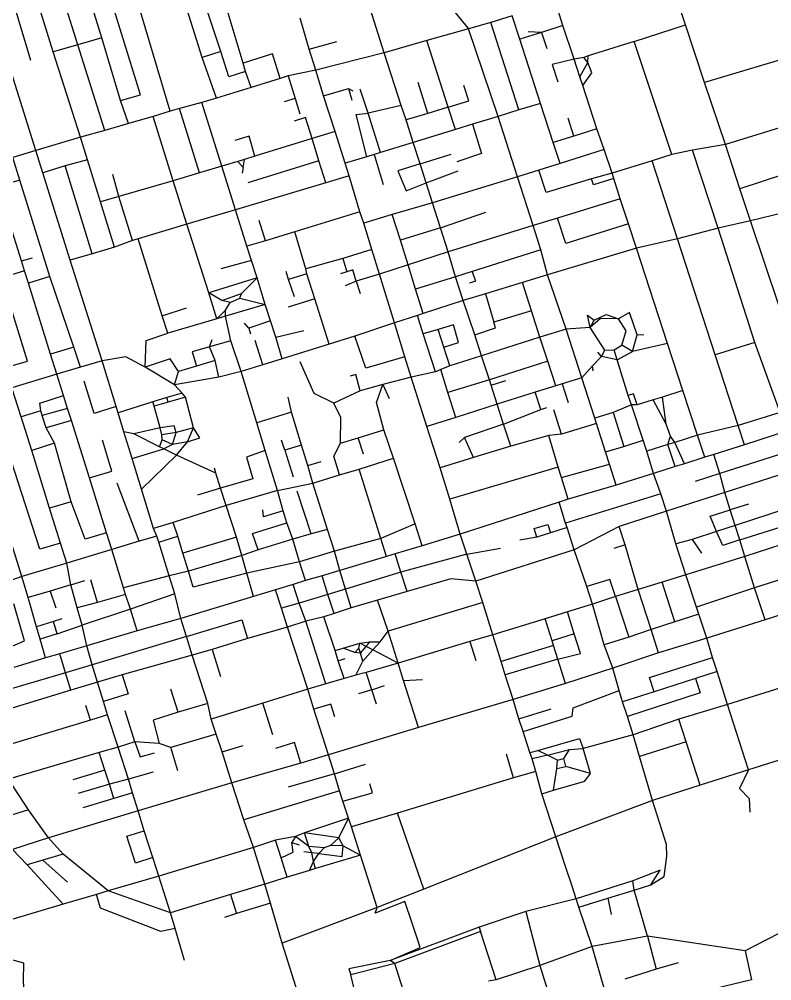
# Model space of a CAD drawing. Header units: metres. Extents: x 609554 to 651406, y 4826501 to 4857446.
# Drawn here: x 628360 to 630009, y 4833132 to 4835238 of the extents above; entities that cross this region are included whole.
import ezdxf

# ---------------------------------------------------------------- set-up
doc = ezdxf.new("R2010")
doc.units = ezdxf.units.M
doc.header["$MEASUREMENT"] = 0

msp = doc.modelspace()

# ---------------------------------------------------------------- linework, layer by layer
for points in [[(628540.6, 4835197.1), (628484.6, 4835379.4)], [(628581.5, 4835059.7), (628625.9, 4835072.8), (628527.1, 4835391.9)], [(628690.7, 4835036.6), (628589, 4835378.6)], [(628488, 4835182.2), (628431.2, 4835363.9)], [(629159.9, 4835164.8), (629098.3, 4835359.2)], [(629265.5, 4835375.8), (629298, 4835274), (629344.6, 4835217.3)], [(628434.5, 4835166.3), (628377.6, 4835348.8)], [(629820.1, 4835226), (629778.2, 4835352.6)], [(628396.2, 4834950.2), (628280, 4835320)], [(628328.9, 4835334.7), (628384.8, 4835148.2)], [(628801.5, 4835167.7), (628763.2, 4835284.5)], [(628850.5, 4835141.8), (628810.9, 4835273)], [(629551.6, 4835224.6), (629535.3, 4835275.9)], [(628760.5, 4835154.1), (628723.8, 4835272.4)], [(628995.6, 4835172.2), (628975.8, 4835240.1)], [(629440.2, 4835245.7), (629393.6, 4835230.6)], [(629456.9, 4835194.2), (629440.2, 4835245.7)], [(629344.6, 4835217.3), (629253.4, 4835191.7)], [(629393.6, 4835230.6), (629344.6, 4835217.3)], [(629409.6, 4835025.1), (629344.6, 4835217.3)], [(629454.7, 4835039.5), (629393.6, 4835230.6)], [(629504.6, 4835209.2), (629475.7, 4835210.6)], [(629551.6, 4835224.6), (629504.6, 4835209.2)], [(629576, 4835150.7), (629551.6, 4835224.6)], [(629707.9, 4835189.1), (629820.1, 4835226)], [(629861.7, 4835099.3), (629820.1, 4835226)], [(628540.6, 4835197.1), (628488, 4835182.2)], [(628581.5, 4835059.7), (628540.6, 4835197.1)], [(628995.6, 4835172.2), (629056.1, 4835189.1)], [(629253.4, 4835191.7), (629159.9, 4835164.8)], [(629300.3, 4835045.5), (629253.4, 4835191.7)], [(629504.6, 4835209.2), (629456.9, 4835194.2)], [(629502.3, 4835053.7), (629456.9, 4835194.2)], [(629504.6, 4835209.2), (629516.3, 4835174.3)], [(629707.9, 4835189.1), (629607, 4835157.7)], [(629790.5, 4834941.8), (629707.9, 4835189.1)], [(628488, 4835182.2), (628434.5, 4835166.3)], [(628547.1, 4834994.5), (628488, 4835182.2)], [(628801.5, 4835167.7), (628760.5, 4835154.1)], [(628856.1, 4835123.3), (628819.4, 4835112.1), (628801.5, 4835167.7)], [(629010.1, 4835126.8), (628995.6, 4835172.2)], [(630111.9, 4835174.2), (629861.7, 4835099.3)], [(628494.3, 4834979.4), (628434.5, 4835166.3)], [(628792.1, 4835064.9), (628760.5, 4835154.1)], [(628931.6, 4835108.4), (628914.6, 4835162), (628850.5, 4835141.8)], [(629159.9, 4835164.8), (629010.1, 4835126.8)], [(629197.3, 4835049.2), (629159.9, 4835164.8)], [(629576, 4835150.7), (629528.3, 4835139.2), (629540.4, 4835101.2)], [(629597.1, 4835154.6), (629576, 4835150.7)], [(629588.9, 4835111.7), (629576, 4835150.7)], [(629607, 4835157.7), (629597.1, 4835154.6)], [(629606.2, 4835143.1), (629597.1, 4835154.6)], [(629606.2, 4835143.1), (629607, 4835157.7)], [(628856.1, 4835123.3), (628850.5, 4835141.8)], [(629010.1, 4835126.8), (628949.4, 4835114)], [(629026.9, 4835070.3), (629010.1, 4835126.8)], [(629588.9, 4835111.7), (629606.2, 4835143.1)], [(629595.3, 4835092.6), (629615.1, 4835120.3), (629606.2, 4835143.1)], [(628868.2, 4835088.7), (628856.1, 4835123.3)], [(628931.6, 4835108.4), (628868.2, 4835088.7)], [(628949.4, 4835114), (628931.6, 4835108.4)], [(628949.4, 4835114), (628964.4, 4835064.3)], [(629595.3, 4835092.6), (629588.9, 4835111.7)], [(628868.2, 4835088.7), (628792.1, 4835064.9)], [(629026.9, 4835070.3), (629081.3, 4835086.4)], [(629081.3, 4835086.4), (629091.1, 4835081.3)], [(629081.3, 4835086.4), (629088.9, 4835061.1)], [(629124.9, 4835032.1), (629107.5, 4835085.1)], [(629255.2, 4835031.7), (629234.4, 4835099.7)], [(629300.3, 4835045.5), (629345.3, 4835059.6), (629334.5, 4835093)], [(629626.3, 4834997.9), (629595.3, 4835092.6)], [(629908.1, 4834963.5), (629861.7, 4835099.3)], [(628792.1, 4835064.9), (628760.2, 4835055.8)], [(628964.4, 4835064.3), (628940.6, 4835057.1)], [(628964.4, 4835064.3), (628975.1, 4835030.8)], [(629052.6, 4834992.2), (629026.9, 4835070.3)], [(628599.5, 4835010), (628581.5, 4835059.7)], [(628711.4, 4835042.5), (628690.7, 4835036.6)], [(628760.2, 4835055.8), (628711.4, 4835042.5)], [(628755.3, 4834901.4), (628711.4, 4835042.5)], [(628804.2, 4834916.2), (628760.2, 4835055.8)], [(629197.3, 4835049.2), (629124.9, 4835032.1)], [(629208, 4835017.7), (629197.3, 4835049.2)], [(629300.3, 4835045.5), (629255.2, 4835031.7)], [(629316, 4834996.6), (629300.3, 4835045.5)], [(629502.3, 4835053.7), (629454.7, 4835039.5)], [(629530.3, 4834968), (629502.3, 4835053.7)], [(628653.3, 4835025), (628599.5, 4835010)], [(628690.7, 4835036.6), (628653.3, 4835025)], [(628696.9, 4834884.3), (628653.3, 4835025)], [(629001.7, 4834976.7), (628987, 4835022.5), (628962.4, 4835015.1)], [(629121.4, 4834937), (629098.5, 4835029.3), (629124.9, 4835032.1)], [(629151.6, 4834946.2), (629124.9, 4835032.1)], [(629255.2, 4835031.7), (629208, 4835017.7)], [(629409.6, 4835025.1), (629353.1, 4835008.2)], [(629454.7, 4835039.5), (629409.6, 4835025.1)], [(629452.1, 4834893), (629409.6, 4835025.1)], [(629575.8, 4834982), (629562.8, 4835021.3)], [(628599.5, 4835010), (628547.1, 4834994.5)], [(629223.6, 4834968.1), (629208, 4835017.7)], [(629353.1, 4835008.2), (629316, 4834996.6)], [(629353.1, 4835008.2), (629372.9, 4834943.7), (629319.3, 4834925.4)], [(630083.5, 4835018), (629908.1, 4834963.5)], [(628494.3, 4834979.4), (628396.2, 4834950.2)], [(628547.1, 4834994.5), (628494.3, 4834979.4)], [(628509.6, 4834929.9), (628494.3, 4834979.4)], [(628876.3, 4834938.2), (628863.5, 4834981.6), (628832.3, 4834972.2)], [(629052.6, 4834992.2), (629001.7, 4834976.7)], [(629074.3, 4834922.9), (629052.6, 4834992.2)], [(629316, 4834996.6), (629223.6, 4834968.1)], [(629575.8, 4834982), (629530.3, 4834968)], [(629626.3, 4834997.9), (629575.8, 4834982)], [(629642.3, 4834952.4), (629626.3, 4834997.9)], [(629001.7, 4834976.7), (628876.3, 4834938.2)], [(629016.6, 4834928.1), (629001.7, 4834976.7)], [(629223.6, 4834968.1), (629151.6, 4834946.2)], [(629238.5, 4834921.4), (629223.6, 4834968.1)], [(629545.3, 4834921.9), (629530.3, 4834968)], [(629908.1, 4834963.5), (629835.4, 4834951.5)], [(629939.3, 4834866.9), (629908.1, 4834963.5)], [(628396.2, 4834950.2), (628345.6, 4834935.2)], [(628411.5, 4834901.3), (628396.2, 4834950.2)], [(628876.3, 4834938.2), (628853.7, 4834931.1)], [(629121.4, 4834937), (629074.3, 4834922.9)], [(629137.7, 4834941.9), (629121.4, 4834937)], [(629151.6, 4834946.2), (629137.7, 4834941.9)], [(629137.7, 4834941.9), (629157.6, 4834875.7)], [(629238.5, 4834921.4), (629306.9, 4834942.8)], [(629642.3, 4834952.4), (629545.3, 4834921.9)], [(629659.9, 4834900.8), (629642.3, 4834952.4)], [(629790.5, 4834941.8), (629746.9, 4834928.1)], [(629835.4, 4834951.5), (629790.5, 4834941.8)], [(629892, 4834780.2), (629835.4, 4834951.5)], [(628361.2, 4834885.9), (628345.6, 4834935.2)], [(628460.5, 4834916.7), (628411.5, 4834901.3)], [(628509.6, 4834929.9), (628460.5, 4834916.7)], [(628519.9, 4834724.3), (628460.5, 4834916.7)], [(628537.9, 4834838.1), (628509.6, 4834929.9)], [(628804.2, 4834916.2), (628755.3, 4834901.4)], [(628838.7, 4834926.4), (628804.2, 4834916.2)], [(628834, 4834820.4), (628804.2, 4834916.2)], [(628853.7, 4834931.1), (628838.7, 4834926.4)], [(628838.7, 4834926.4), (628850.5, 4834913.6)], [(628850.5, 4834913.6), (628853.7, 4834931.1)], [(629016.6, 4834928.1), (628861.2, 4834880)], [(629032.2, 4834880), (629016.6, 4834928.1)], [(629082.9, 4834895), (629074.3, 4834922.9)], [(629238.5, 4834921.4), (629189.7, 4834905.7), (629207.7, 4834862), (629251.9, 4834879.6)], [(629251.9, 4834879.6), (629238.5, 4834921.4)], [(629545.3, 4834921.9), (629498.7, 4834907.5)], [(629746.9, 4834928.1), (629659.9, 4834900.8)], [(629803, 4834756.7), (629746.9, 4834928.1)], [(628471.7, 4834710), (628411.5, 4834901.3)], [(628578.1, 4834849.8), (628564.6, 4834897.9)], [(628755.3, 4834901.4), (628696.9, 4834884.3)], [(628850.5, 4834913.6), (628848.4, 4834901.1)], [(629082.9, 4834895), (629032.2, 4834880)], [(629106.7, 4834816.4), (629082.9, 4834895)], [(629251.9, 4834879.6), (629322.3, 4834905.8)], [(629498.7, 4834907.5), (629452.1, 4834893)], [(629614.3, 4834888.5), (629515.2, 4834858.3), (629498.7, 4834907.5)], [(629659.9, 4834900.8), (629614.3, 4834888.5)], [(629663.1, 4834889.3), (629659.9, 4834900.8)], [(630035.2, 4834897.6), (629939.3, 4834866.9)], [(628361.2, 4834885.9), (628313, 4834871.9)], [(628427.2, 4834674.3), (628361.2, 4834885.9)], [(628696.9, 4834884.3), (628578.1, 4834849.8)], [(628727.5, 4834789.3), (628696.9, 4834884.3)], [(629032.2, 4834880), (628834, 4834820.4)], [(629266, 4834835.7), (629251.9, 4834879.6)], [(629452.1, 4834893), (629266, 4834835.7)], [(629486.3, 4834786.1), (629452.1, 4834893)], [(629663.1, 4834889.3), (629618.5, 4834875.2), (629614.3, 4834888.5)], [(629677.4, 4834844.5), (629663.1, 4834889.3)], [(628364.5, 4834708.6), (628313, 4834871.9)], [(629962.5, 4834796.5), (629939.3, 4834866.9)], [(628578.1, 4834849.8), (628537.9, 4834838.1)], [(628568.4, 4834739), (628537.9, 4834838.1)], [(628607.9, 4834753.1), (628578.1, 4834849.8)], [(629266, 4834835.7), (629177.5, 4834810.2)], [(629283.4, 4834781.2), (629266, 4834835.7)], [(629677.4, 4834844.5), (629539.7, 4834802.2)], [(629695.3, 4834789.6), (629677.4, 4834844.5)], [(628834, 4834820.4), (628727.5, 4834789.3)], [(628858.9, 4834741.1), (628834, 4834820.4)], [(629106.7, 4834816.4), (628964.1, 4834772.2)], [(629114.9, 4834791.6), (629106.7, 4834816.4)], [(629177.5, 4834810.2), (629114.9, 4834791.6)], [(629195.3, 4834754.2), (629177.5, 4834810.2)], [(629283.4, 4834781.2), (629382.9, 4834815.5)], [(630059.4, 4834819.7), (629962.5, 4834796.5)], [(628727.5, 4834789.3), (628620.2, 4834757)], [(628775.2, 4834638.8), (628727.5, 4834789.3)], [(628899.5, 4834752.8), (628885.8, 4834797.4)], [(629133, 4834733.7), (629114.9, 4834791.6)], [(629539.7, 4834802.2), (629486.3, 4834786.1)], [(629695.3, 4834789.6), (629558.1, 4834747.1), (629539.7, 4834802.2)], [(629712.7, 4834736.8), (629695.3, 4834789.6)], [(629962.5, 4834796.5), (629892, 4834780.2)], [(630026.4, 4834607.3), (629962.5, 4834796.5)], [(628964.1, 4834772.2), (628899.5, 4834752.8)], [(628988.3, 4834691.2), (628964.1, 4834772.2)], [(629283.4, 4834781.2), (629195.3, 4834754.2)], [(629300.3, 4834728.2), (629283.4, 4834781.2)], [(629486.3, 4834786.1), (629300.3, 4834728.2)], [(629503.5, 4834733.1), (629486.3, 4834786.1)], [(629892, 4834780.2), (629803, 4834756.7)], [(629972, 4834529.8), (629892, 4834780.2)], [(628607.9, 4834753.1), (628568.4, 4834739)], [(628620.2, 4834757), (628607.9, 4834753.1)], [(628673.1, 4834588.5), (628620.2, 4834757)], [(628899.5, 4834752.8), (628858.9, 4834741.1)], [(629212.4, 4834700.3), (629195.3, 4834754.2)], [(629803, 4834756.7), (629712.7, 4834736.8)], [(629885.7, 4834502.7), (629803, 4834756.7)], [(628568.4, 4834739), (628519.9, 4834724.3)], [(628869.2, 4834709.5), (628858.9, 4834741.1)], [(629133, 4834733.7), (629069.2, 4834713.8)], [(629149.5, 4834679.9), (629133, 4834733.7)], [(629300.3, 4834728.2), (629212.4, 4834700.3)], [(629316.4, 4834674), (629300.3, 4834728.2)], [(629503.5, 4834733.1), (629352.8, 4834685.8)], [(629518, 4834678.2), (629503.5, 4834733.1)], [(629712.7, 4834736.8), (629518, 4834678.2)], [(629781.1, 4834527.4), (629712.7, 4834736.8)], [(628364.5, 4834708.6), (628389.2, 4834715.6)], [(628371.1, 4834687.1), (628364.5, 4834708.6)], [(628519.9, 4834724.3), (628471.7, 4834710)], [(628541.3, 4834489.6), (628471.7, 4834710)], [(628869.2, 4834709.5), (628801.8, 4834691.6)], [(628881, 4834671.3), (628869.2, 4834709.5)], [(629069.2, 4834713.8), (628988.3, 4834691.2)], [(629069.2, 4834713.8), (629078, 4834685)], [(628371.1, 4834687.1), (628321.8, 4834671.6)], [(628379.8, 4834659.9), (628371.1, 4834687.1)], [(628949.9, 4834668.2), (628944.8, 4834685.6)], [(628990.4, 4834680.5), (628988.3, 4834691.2)], [(629078, 4834685), (629063.9, 4834680.7)], [(629098.4, 4834664.5), (629090.7, 4834688.9), (629078, 4834685)], [(629212.4, 4834700.3), (629149.5, 4834679.9)], [(629228.6, 4834646.8), (629212.4, 4834700.3)], [(629352.8, 4834685.8), (629316.4, 4834674)], [(629352.8, 4834685.8), (629359.8, 4834664), (629347, 4834659.9)], [(628329.8, 4834474.9), (628378, 4834488.7), (628321.8, 4834671.6)], [(628427.2, 4834674.3), (628379.8, 4834659.9)], [(628479.3, 4834519.6), (628427.2, 4834674.3)], [(628881, 4834671.3), (628775.2, 4834638.8)], [(628847.1, 4834637.3), (628881, 4834671.3)], [(628898.7, 4834613.5), (628881, 4834671.3)], [(628990.4, 4834680.5), (628949.9, 4834668.2)], [(628963.1, 4834630.3), (628949.9, 4834668.2)], [(629007.6, 4834625.7), (628990.4, 4834680.5)], [(629098.4, 4834664.5), (629074, 4834654.3)], [(629149.5, 4834679.9), (629098.4, 4834664.5)], [(629098.4, 4834664.5), (629107.1, 4834637.4)], [(629182.5, 4834572.7), (629149.5, 4834679.9)], [(629316.4, 4834674), (629228.6, 4834646.8)], [(629333.2, 4834621.7), (629316.4, 4834674)], [(629518, 4834678.2), (629463.2, 4834661.3)], [(629559, 4834559.2), (629518, 4834678.2)], [(628428.1, 4834504.2), (628379.8, 4834659.9)], [(629245.2, 4834593.2), (629228.6, 4834646.8)], [(629463.2, 4834661.3), (629382, 4834636.6)], [(629483, 4834599), (629463.2, 4834661.3)], [(628793.2, 4834582.1), (628775.2, 4834638.8)], [(628804.2, 4834621.8), (628775.2, 4834638.8)], [(628804.2, 4834621.8), (628847.1, 4834637.3)], [(628822, 4834617.9), (628804.2, 4834621.8)], [(628822, 4834617.9), (628843.3, 4834626.9)], [(628843.3, 4834626.9), (628847.1, 4834637.3)], [(628843.3, 4834626.9), (628898.7, 4834613.5)], [(629007.6, 4834625.7), (628949.6, 4834607)], [(629038.9, 4834526.3), (629007.6, 4834625.7)], [(629333.2, 4834621.7), (629245.2, 4834593.2)], [(629382, 4834636.6), (629333.2, 4834621.7)], [(629358.7, 4834547), (629333.2, 4834621.7)], [(629382, 4834636.6), (629400.1, 4834574.8)], [(628673.1, 4834588.5), (628726.1, 4834606.1)], [(628793.2, 4834582.1), (628811.8, 4834600.6)], [(628811.8, 4834600.6), (628822, 4834617.9)], [(628812, 4834587.4), (628811.8, 4834600.6)], [(628898.7, 4834613.5), (628812, 4834587.4)], [(628910.3, 4834577.4), (628898.7, 4834613.5)], [(629483, 4834599), (629400.1, 4834574.8)], [(629501.3, 4834541.4), (629483, 4834599)], [(628685.7, 4834550.1), (628673.1, 4834588.5)], [(628793.2, 4834582.1), (628685.7, 4834550.1)], [(628812, 4834587.4), (628793.2, 4834582.1)], [(628823.3, 4834533.9), (628812, 4834587.4)], [(629232.7, 4834589.4), (629182.5, 4834572.7)], [(629245.2, 4834593.2), (629232.7, 4834589.4)], [(629245.6, 4834548.8), (629232.7, 4834589.4)], [(629611.6, 4834562.6), (629605.7, 4834589.6), (629620.1, 4834578.7)], [(629673.7, 4834581.7), (629634.3, 4834582.6), (629611.6, 4834562.6)], [(629611.6, 4834562.6), (629620.1, 4834578.7)], [(629620.1, 4834578.7), (629646.3, 4834591.6), (629673.7, 4834581.7)], [(629714.1, 4834546.5), (629697.5, 4834596), (629673.7, 4834581.7)], [(629680.5, 4834524), (629689.9, 4834555.6), (629673.7, 4834581.7)], [(628862.8, 4834561.7), (628853.8, 4834572)], [(628910.3, 4834577.4), (628862.8, 4834561.7)], [(628862.8, 4834561.7), (628866.4, 4834548.8)], [(628922.2, 4834541.3), (628910.3, 4834577.4)], [(629182.5, 4834572.7), (629095.7, 4834543.7)], [(629205.1, 4834498.9), (629182.5, 4834572.7)], [(629277.8, 4834558.5), (629245.6, 4834548.8)], [(629290.7, 4834519.9), (629322.5, 4834530.3), (629311.5, 4834568.8), (629277.8, 4834558.5)], [(629290.7, 4834519.9), (629277.8, 4834558.5)], [(629358.7, 4834547), (629403.9, 4834561.8), (629400.1, 4834574.8)], [(629559, 4834559.2), (629501.3, 4834541.4)], [(629611.6, 4834562.6), (629559, 4834559.2)], [(629593.1, 4834452.6), (629559, 4834559.2)], [(629643.5, 4834513.4), (629611.6, 4834562.6)], [(628635.6, 4834476.2), (628638.3, 4834534.1), (628685.7, 4834550.1)], [(628777.2, 4834520.6), (628782.8, 4834536.8)], [(628922.2, 4834541.3), (628984, 4834556.4)], [(628936.5, 4834494), (628922.2, 4834541.3)], [(629095.7, 4834543.7), (629038.9, 4834526.3)], [(629205.1, 4834498.9), (629119.7, 4834473.4), (629095.7, 4834543.7)], [(629272.1, 4834465.8), (629245.6, 4834548.8)], [(629373.4, 4834500.8), (629358.7, 4834547)], [(629501.3, 4834541.4), (629373.4, 4834500.8)], [(629518.3, 4834489.1), (629501.3, 4834541.4)], [(629704.4, 4834509.9), (629714.1, 4834546.5)], [(629714.1, 4834546.5), (629729.3, 4834547.8)], [(628479.3, 4834519.6), (628428.1, 4834504.2)], [(628494.2, 4834475.6), (628479.3, 4834519.6)], [(628777.2, 4834520.6), (628738.6, 4834509.6), (628748.4, 4834478.4)], [(628823.3, 4834533.9), (628777.2, 4834520.6)], [(628789, 4834490.5), (628777.2, 4834520.6)], [(628846.1, 4834466.7), (628823.3, 4834533.9)], [(628893.5, 4834480.9), (628877.1, 4834534.5)], [(629038.9, 4834526.3), (628936.5, 4834494)], [(629303.8, 4834479.1), (629290.7, 4834519.9)], [(629664, 4834513.9), (629680.5, 4834524)], [(629704.4, 4834509.9), (629680.5, 4834524)], [(629781.1, 4834527.4), (629704.4, 4834509.9)], [(629814.4, 4834425), (629781.1, 4834527.4)], [(629972, 4834529.8), (629885.7, 4834502.7)], [(630027.9, 4834376.5), (629972, 4834529.8)], [(628442.4, 4834460.8), (628428.1, 4834504.2)], [(628635.6, 4834476.2), (628593.6, 4834498.4), (628541.3, 4834489.6)], [(628708.6, 4834466.4), (628690.4, 4834494.1), (628635.6, 4834476.2)], [(628936.5, 4834494), (628893.5, 4834480.9)], [(629219, 4834453.8), (629205.1, 4834498.9)], [(629373.4, 4834500.8), (629303.8, 4834479.1)], [(629390.6, 4834448.2), (629373.4, 4834500.8)], [(629616.7, 4834478.5), (629636.5, 4834499.3)], [(629636.5, 4834499.3), (629628.3, 4834508.8)], [(629636.5, 4834499.3), (629643.5, 4834513.4)], [(629670.3, 4834492.3), (629636.5, 4834499.3)], [(629643.5, 4834513.4), (629664, 4834513.9)], [(629670.3, 4834492.3), (629664, 4834513.9)], [(629670.3, 4834492.3), (629704.4, 4834509.9)], [(629935.9, 4834348), (629885.7, 4834502.7)], [(628494.2, 4834475.6), (628442.4, 4834460.8)], [(628541.3, 4834489.6), (628494.2, 4834475.6)], [(628572.2, 4834389.4), (628541.3, 4834489.6)], [(628699.9, 4834437.2), (628635.6, 4834476.2)], [(628748.4, 4834478.4), (628708.6, 4834466.4)], [(628789, 4834490.5), (628748.4, 4834478.4)], [(628797.5, 4834453.7), (628789, 4834490.5)], [(628893.5, 4834480.9), (628846.1, 4834466.7)], [(629049.6, 4834396.9), (629006.4, 4834418.3), (628975.7, 4834487.3)], [(629303.8, 4834479.1), (629284.2, 4834471)], [(629518.3, 4834489.1), (629390.6, 4834448.2)], [(629535.9, 4834435.1), (629518.3, 4834489.1)], [(629593.1, 4834452.6), (629616.7, 4834478.5)], [(629617.7, 4834468.2), (629616.7, 4834478.5)], [(629694.3, 4834414), (629670.3, 4834492.3)], [(628442.4, 4834460.8), (628343.8, 4834430.8)], [(628456.8, 4834413.5), (628442.4, 4834460.8)], [(628699.9, 4834437.2), (628708.6, 4834466.4)], [(628797.5, 4834453.7), (628699.9, 4834437.2)], [(628846.1, 4834466.7), (628797.5, 4834453.7)], [(628880.7, 4834354.2), (628846.1, 4834466.7)], [(629107.4, 4834424.2), (629097.5, 4834459.5), (629085.4, 4834456.3)], [(629219, 4834453.8), (629156.8, 4834438.3)], [(629272.1, 4834465.8), (629219, 4834453.8)], [(629253.4, 4834346), (629219, 4834453.8)], [(629284.2, 4834471), (629272.1, 4834465.8)], [(629299.1, 4834420.2), (629284.2, 4834471)], [(629593.1, 4834452.6), (629549.8, 4834439.3)], [(629621.5, 4834364.3), (629593.1, 4834452.6)], [(628363.7, 4834366.8), (628343.8, 4834430.8)], [(628572.2, 4834389.4), (628524.3, 4834374.7), (628502.4, 4834445.6)], [(628717.2, 4834419.2), (628699.9, 4834437.2)], [(629156.8, 4834438.3), (629107.4, 4834424.2)], [(629159.2, 4834338.6), (629142.6, 4834398.7), (629156.8, 4834438.3)], [(629156.8, 4834438.3), (629170.4, 4834407.1)], [(629390.6, 4834448.2), (629299.1, 4834420.2)], [(629394.3, 4834436.4), (629390.6, 4834448.2)], [(629394.3, 4834436.4), (629426.6, 4834447)], [(629407.5, 4834394.5), (629394.3, 4834436.4)], [(629535.9, 4834435.1), (629491.1, 4834421.2)], [(629549.8, 4834439.3), (629535.9, 4834435.1)], [(629549.8, 4834439.3), (629562.9, 4834398.8)], [(628450.4, 4834090.6), (628404.7, 4834077.2), (628294.5, 4834415.9)], [(628407.2, 4834380), (628404.9, 4834396.9), (628456.8, 4834413.5)], [(628465.6, 4834385.5), (628456.8, 4834413.5)], [(628683.4, 4834409.4), (628652.8, 4834400.2)], [(628717.2, 4834419.2), (628683.4, 4834409.4)], [(628686.5, 4834399.3), (628683.4, 4834409.4)], [(628724.3, 4834410.1), (628686.5, 4834399.3)], [(628724.3, 4834410.1), (628717.2, 4834419.2)], [(628742, 4834343.3), (628724.3, 4834410.1)], [(628956.8, 4834377.4), (628949.6, 4834410.3)], [(629107.4, 4834424.2), (629049.6, 4834396.9)], [(629316.9, 4834365.9), (629299.1, 4834420.2)], [(629491.1, 4834421.2), (629407.5, 4834394.5)], [(629503, 4834383.4), (629491.1, 4834421.2)], [(629714.2, 4834393.2), (629706.4, 4834417.6), (629694.3, 4834414)], [(629701.9, 4834393.2), (629694.3, 4834414)], [(629769.6, 4834410.1), (629749.4, 4834404.2)], [(629814.4, 4834425), (629769.6, 4834410.1)], [(629777.8, 4834350.7), (629769.6, 4834410.1)], [(629846.3, 4834326.8), (629814.4, 4834425)], [(628576.4, 4834376.1), (628572.2, 4834389.4)], [(628652.8, 4834400.2), (628576.4, 4834376.1)], [(628655.7, 4834390.4), (628652.8, 4834400.2)], [(628686.5, 4834399.3), (628655.7, 4834390.4)], [(628668.8, 4834343), (628655.7, 4834390.4)], [(629064.1, 4834309.6), (629065, 4834365.4), (629049.6, 4834396.9)], [(629407.5, 4834394.5), (629316.9, 4834365.9)], [(629421.6, 4834350.7), (629407.5, 4834394.5)], [(629701.9, 4834393.2), (629661.5, 4834376.5)], [(629714.2, 4834393.2), (629701.9, 4834393.2)], [(629727.6, 4834315.7), (629701.9, 4834393.2)], [(629749.4, 4834404.2), (629714.2, 4834393.2)], [(629777.8, 4834350.7), (629749.4, 4834404.2)], [(628407.2, 4834380), (628363.7, 4834366.8)], [(628410.1, 4834369.8), (628407.2, 4834380)], [(628465.6, 4834385.5), (628410.1, 4834369.8)], [(628419.1, 4834342.8), (628410.1, 4834369.8)], [(628474, 4834359.2), (628465.6, 4834385.5)], [(628589.3, 4834334.3), (628576.4, 4834376.1)], [(628956.8, 4834377.4), (628880.7, 4834354.2)], [(628978.8, 4834305.1), (628956.8, 4834377.4)], [(629421.6, 4834350.7), (629503, 4834383.4)], [(629503, 4834383.4), (629516, 4834387.2)], [(629548.3, 4834329), (629531.5, 4834382.3)], [(629661.5, 4834376.5), (629621.5, 4834364.3)], [(629661.5, 4834376.5), (629685.1, 4834302.3)], [(630027.9, 4834376.5), (629935.9, 4834348)], [(628387.2, 4834293.7), (628363.7, 4834366.8)], [(628474, 4834359.2), (628419.1, 4834342.8)], [(628513.5, 4834233.6), (628474, 4834359.2)], [(628703.9, 4834332.6), (628699.6, 4834347.7), (628668.8, 4834343)], [(628899.2, 4834293.2), (628880.7, 4834354.2)], [(629316.9, 4834365.9), (629253.4, 4834346)], [(629421.6, 4834350.7), (629335.7, 4834321.6)], [(629437.2, 4834303.2), (629421.6, 4834350.7)], [(629625.1, 4834352.5), (629548.3, 4834329)], [(629625.1, 4834352.5), (629621.5, 4834364.3)], [(629645.2, 4834290.4), (629625.1, 4834352.5)], [(629787.3, 4834324.4), (629777.8, 4834350.7)], [(629935.9, 4834348), (629846.3, 4834326.8)], [(629949.5, 4834305.8), (629935.9, 4834348)], [(628436.8, 4834309.3), (628419.1, 4834342.8)], [(628607.1, 4834276.1), (628589.3, 4834334.3)], [(628610.9, 4834329.9), (628589.3, 4834334.3)], [(628668.8, 4834343), (628610.9, 4834329.9)], [(628667.5, 4834301.6), (628610.9, 4834329.9)], [(628672.3, 4834327.6), (628668.8, 4834343)], [(628703.9, 4834332.6), (628672.3, 4834327.6)], [(628673.3, 4834316.9), (628672.3, 4834327.6)], [(628695.7, 4834306.7), (628703.9, 4834332.6)], [(628742, 4834343.3), (628703.9, 4834332.6)], [(628728.5, 4834312.5), (628742, 4834343.3)], [(628728.5, 4834312.5), (628755.4, 4834320.8), (628742, 4834343.3)], [(629102.9, 4834321.3), (629159.2, 4834338.6)], [(629180.2, 4834276.4), (629159.2, 4834338.6)], [(629282.7, 4834255.1), (629253.4, 4834346)], [(629520.4, 4834326.2), (629437.2, 4834303.2)], [(629548.3, 4834329), (629520.4, 4834326.2)], [(629541.4, 4834257.2), (629520.4, 4834326.2)], [(629846.3, 4834326.8), (629797, 4834310.9)], [(629862.6, 4834278.5), (629846.3, 4834326.8)], [(630041.9, 4834336), (629949.5, 4834305.8)], [(628436.8, 4834309.3), (628387.2, 4834293.7)], [(628473.5, 4834181.1), (628436.8, 4834309.3)], [(628513.5, 4834233.6), (628562.6, 4834248.3), (628542.5, 4834316.3)], [(628667.5, 4834301.6), (628673.3, 4834316.9)], [(628695.7, 4834306.7), (628673.3, 4834316.9)], [(628695.7, 4834306.7), (628677.1, 4834297)], [(628728.5, 4834312.5), (628695.7, 4834306.7)], [(628704.2, 4834283.2), (628728.5, 4834312.5)], [(628941.8, 4834294.3), (628934.7, 4834316.1)], [(628978.8, 4834305.1), (628941.8, 4834294.3)], [(628992.3, 4834260.6), (628978.8, 4834305.1)], [(629062.2, 4834240), (629049.3, 4834281.3), (629064.1, 4834309.6)], [(629064.1, 4834309.6), (629102.9, 4834321.3)], [(629114.1, 4834285.3), (629102.9, 4834321.3)], [(629335.7, 4834321.6), (629323.8, 4834310.8)], [(629355.8, 4834277.9), (629335.7, 4834321.6)], [(629685.1, 4834302.3), (629727.6, 4834315.7)], [(629735.3, 4834291.8), (629727.6, 4834315.7)], [(629781.9, 4834306.4), (629735.3, 4834291.8)], [(629781.9, 4834306.4), (629787.3, 4834324.4)], [(629797, 4834310.9), (629781.9, 4834306.4)], [(629798, 4834258.4), (629781.9, 4834306.4)], [(629797, 4834310.9), (629787.3, 4834324.4)], [(629818.2, 4834264.5), (629797, 4834310.9)], [(629949.5, 4834305.8), (629882.2, 4834284.7)], [(628365.7, 4834017.3), (628278.4, 4834294.7)], [(628426.4, 4834167.2), (628387.2, 4834293.7)], [(628607.1, 4834276.1), (628677.1, 4834297)], [(628627.6, 4834209), (628704.2, 4834283.2)], [(628677.1, 4834297), (628667.5, 4834301.6)], [(628704.2, 4834283.2), (628677.1, 4834297)], [(628791.1, 4834243.9), (628704.2, 4834283.2)], [(628899.2, 4834293.2), (628857.7, 4834278.6), (628871.5, 4834231.5), (628801.3, 4834211)], [(628926, 4834205.7), (628899.2, 4834293.2)], [(628941.8, 4834294.3), (628960.4, 4834235.4)], [(629437.2, 4834303.2), (629355.8, 4834277.9)], [(629645.2, 4834290.4), (629685.1, 4834302.3)], [(629653.8, 4834263.6), (629645.2, 4834290.4)], [(629750.5, 4834243.3), (629735.3, 4834291.8)], [(629882.2, 4834284.7), (629862.6, 4834278.5)], [(629895.9, 4834242.8), (629882.2, 4834284.7)], [(630056.4, 4834294.1), (629895.9, 4834242.8)], [(628627.6, 4834209), (628607.1, 4834276.1)], [(628992.3, 4834260.6), (629021.3, 4834269.3)], [(629104.7, 4834252.4), (629180.2, 4834276.4)], [(629227.8, 4834132.4), (629180.2, 4834276.4)], [(629355.8, 4834277.9), (629282.7, 4834255.1)], [(629548.6, 4834234.5), (629653.8, 4834263.6)], [(629668.4, 4834217.5), (629653.8, 4834263.6)], [(629818.2, 4834264.5), (629798, 4834258.4)], [(629862.6, 4834278.5), (629818.2, 4834264.5)], [(628791.1, 4834243.9), (628787.8, 4834254.8)], [(628801.3, 4834211), (628791.1, 4834243.9)], [(629003.3, 4834221.7), (628992.3, 4834260.6)], [(629062.2, 4834240), (629104.7, 4834252.4)], [(629152.1, 4834100.4), (629104.7, 4834252.4)], [(629303.4, 4834186.8), (629282.7, 4834255.1)], [(629541.4, 4834257.2), (629303.4, 4834186.8)], [(629548.6, 4834234.5), (629541.4, 4834257.2)], [(629750.5, 4834243.3), (629668.4, 4834217.5)], [(629798, 4834258.4), (629750.5, 4834243.3)], [(629765.9, 4834198.4), (629750.5, 4834243.3)], [(629895.9, 4834242.8), (629841.7, 4834225.7)], [(629906.7, 4834201.4), (629895.9, 4834242.8)], [(628551.1, 4834113.3), (628513.5, 4834233.6)], [(628622.7, 4834094.4), (628574.3, 4834221.6)], [(628926, 4834205.7), (629003.3, 4834221.7)], [(629003.3, 4834221.7), (629062.2, 4834240)], [(629035.3, 4834120.4), (629003.3, 4834221.7)], [(629563.1, 4834186.6), (629548.6, 4834234.5)], [(630024.7, 4834239.5), (629906.7, 4834201.4)], [(628654, 4834122.2), (628627.6, 4834209)], [(628801.3, 4834211), (628750.4, 4834195.3)], [(628813.5, 4834172.6), (628801.3, 4834211)], [(628926, 4834205.7), (628813.5, 4834172.6)], [(628938.5, 4834161.4), (628926, 4834205.7)], [(628999.5, 4834110.8), (628969.2, 4834204.1)], [(629668.4, 4834217.5), (629563.1, 4834186.6)], [(629906.7, 4834201.4), (629778.6, 4834160.6)], [(629918.5, 4834163.4), (629906.7, 4834201.4)], [(628473.5, 4834181.1), (628426.4, 4834167.2)], [(628551.1, 4834113.3), (628504, 4834099.5), (628473.5, 4834181.1)], [(629326.5, 4834110), (629303.4, 4834186.8)], [(629543.5, 4834180.5), (629326.5, 4834110)], [(629563.1, 4834186.6), (629543.5, 4834180.5)], [(629557.5, 4834133.9), (629543.5, 4834180.5)], [(629765.9, 4834198.4), (629557.5, 4834133.9)], [(629778.6, 4834160.6), (629765.9, 4834198.4)], [(628450.4, 4834090.6), (628426.4, 4834167.2)], [(628813.5, 4834172.6), (628697, 4834135.7)], [(628835.8, 4834103.8), (628813.5, 4834172.6)], [(628938.5, 4834161.4), (628895.1, 4834148.3), (628893.5, 4834163.3)], [(628946.7, 4834135.1), (628938.5, 4834161.4)], [(629778.6, 4834160.6), (629675.1, 4834127.2)], [(629798.9, 4834088.6), (629778.6, 4834160.6)], [(629888.2, 4834115.7), (629874.2, 4834149.6), (629918.5, 4834163.4)], [(629958.7, 4834175.7), (629918.5, 4834163.4)], [(629929.1, 4834129.4), (629918.5, 4834163.4)], [(630045.3, 4834167.3), (629929.1, 4834129.4)], [(629939.4, 4834097.6), (630053.2, 4834133.1), (630045.3, 4834167.3)], [(628697, 4834135.7), (628654, 4834122.2)], [(628707.2, 4834105.5), (628697, 4834135.7)], [(628661.7, 4834105.7), (628654, 4834122.2)], [(628883.6, 4834075.8), (628871.1, 4834111.2), (628946.7, 4834135.1)], [(628959.3, 4834098.9), (628946.7, 4834135.1)], [(629035.3, 4834120.4), (628999.5, 4834110.8)], [(629050.6, 4834072.8), (629035.3, 4834120.4)], [(629227.8, 4834132.4), (629152.1, 4834100.4)], [(629243.1, 4834084.7), (629227.8, 4834132.4)], [(629494.5, 4834103.6), (629488.6, 4834122.2), (629518.6, 4834131.2), (629524.5, 4834113)], [(629560.9, 4834124.5), (629524.5, 4834113)], [(629560.9, 4834124.5), (629557.5, 4834133.9)], [(629576.6, 4834076.1), (629560.9, 4834124.5)], [(629675.1, 4834127.2), (629576.6, 4834076.1)], [(629687.7, 4834087), (629675.1, 4834127.2)], [(629888.2, 4834115.7), (629835.2, 4834098.7)], [(629929.1, 4834129.4), (629888.2, 4834115.7)], [(629939.4, 4834097.6), (629901.9, 4834085.2), (629888.2, 4834115.7)], [(629939.4, 4834097.6), (629929.1, 4834129.4)], [(628562.9, 4834076.6), (628551.1, 4834113.3)], [(628622.7, 4834094.4), (628562.9, 4834076.6)], [(628661.7, 4834105.7), (628622.7, 4834094.4)], [(628665.8, 4834092.6), (628661.7, 4834105.7)], [(628665.8, 4834092.6), (628707.2, 4834105.5)], [(628718.1, 4834068.6), (628707.2, 4834105.5)], [(628835.8, 4834103.8), (628718.1, 4834068.6)], [(628847.5, 4834063.4), (628835.8, 4834103.8)], [(628959.3, 4834098.9), (628883.6, 4834075.8)], [(628999.5, 4834110.8), (628959.3, 4834098.9)], [(628974, 4834049.6), (628959.3, 4834098.9)], [(629152.1, 4834100.4), (629050.6, 4834072.8)], [(629164.5, 4834061.5), (629152.1, 4834100.4)], [(629326.5, 4834110), (629243.1, 4834084.7)], [(629340.6, 4834066.3), (629326.5, 4834110)], [(629494.5, 4834103.6), (629456.9, 4834097)], [(629524.5, 4834113), (629494.5, 4834103.6)], [(629835.2, 4834098.7), (629798.9, 4834088.6)], [(629835.2, 4834098.7), (629855.2, 4834068.8)], [(629950.5, 4834061.5), (629939.4, 4834097.6)], [(630112.9, 4834113.7), (629950.5, 4834061.5)], [(628464.1, 4834046.7), (628450.4, 4834090.6)], [(628562.9, 4834076.6), (628464.1, 4834046.7)], [(628588.6, 4833992.6), (628562.9, 4834076.6)], [(628688.8, 4834018.7), (628665.8, 4834092.6)], [(628883.6, 4834075.8), (628847.5, 4834063.4)], [(629050.6, 4834072.8), (628974, 4834049.6)], [(629062.8, 4834030.5), (629050.6, 4834072.8)], [(629243.1, 4834084.7), (629183.7, 4834067)], [(629340.6, 4834066.3), (629414.9, 4834079.1)], [(629576.6, 4834076.1), (629360.8, 4834006.8)], [(629604, 4833995.6), (629576.6, 4834076.1)], [(629687.7, 4834087), (629663.1, 4834078.8)], [(629716.6, 4833988.7), (629687.7, 4834087)], [(629820.9, 4834021.3), (629798.9, 4834088.6)], [(628730.5, 4834028.7), (628718.1, 4834068.6)], [(628847.5, 4834063.4), (628730.5, 4834028.7)], [(628859, 4834024.5), (628847.5, 4834063.4)], [(629164.5, 4834061.5), (629062.8, 4834030.5)], [(629183.7, 4834067), (629164.5, 4834061.5)], [(629196.5, 4834026.5), (629183.7, 4834067)], [(629340.6, 4834066.3), (629196.5, 4834026.5)], [(629360.8, 4834006.8), (629340.6, 4834066.3)], [(629950.5, 4834061.5), (629820.9, 4834021.3)], [(629971.6, 4833992.4), (629950.5, 4834061.5)], [(628464.1, 4834046.7), (628365.7, 4834017.3)], [(628473.1, 4833999.4), (628464.1, 4834046.7)], [(628974, 4834049.6), (628859, 4834024.5)], [(628987.4, 4834008.5), (628974, 4834049.6)], [(629062.8, 4834030.5), (629023.6, 4834019)], [(629075.1, 4833989.8), (629062.8, 4834030.5)], [(630134.6, 4834044.2), (629971.6, 4833992.4)], [(628365.7, 4834017.3), (628297.3, 4833993.4)], [(628379.4, 4833971.2), (628365.7, 4834017.3)], [(628531.1, 4833960.2), (628516.6, 4834010.2)], [(628688.8, 4834018.7), (628588.6, 4833992.6)], [(628730.5, 4834028.7), (628688.8, 4834018.7)], [(628701.1, 4833979.5), (628688.8, 4834018.7)], [(628859, 4834024.5), (628741.3, 4833994.2), (628730.5, 4834028.7)], [(628873.5, 4833973.8), (628859, 4834024.5)], [(629023.6, 4834019), (628987.4, 4834008.5)], [(629036.6, 4833978), (629023.6, 4834019)], [(629196.5, 4834026.5), (629075.1, 4833989.8)], [(629209.9, 4833984.6), (629196.5, 4834026.5)], [(629360.8, 4834006.8), (629306.1, 4834012.5), (629209.9, 4833984.6)], [(629666.5, 4833973.6), (629654.6, 4834010.8), (629604, 4833995.6)], [(629820.9, 4834021.3), (629769.2, 4834005.2)], [(629844.7, 4833950.5), (629820.9, 4834021.3)], [(628473.1, 4833999.4), (628427.4, 4833985.3)], [(628473.1, 4833999.4), (628503.6, 4834008.5)], [(628486.5, 4833948.6), (628473.1, 4833999.4)], [(628592.8, 4833978.1), (628588.6, 4833992.6)], [(628960.1, 4833999.7), (628921.7, 4833987.8)], [(628987.4, 4834008.5), (628960.1, 4833999.7)], [(628973.2, 4833959), (628960.1, 4833999.7)], [(629075.1, 4833989.8), (629036.6, 4833978)], [(629087.5, 4833948.9), (629075.1, 4833989.8)], [(629376.1, 4833960.1), (629360.8, 4834006.8)], [(629616.5, 4833956.7), (629604, 4833995.6)], [(629716.6, 4833988.7), (629666.5, 4833973.6)], [(629769.2, 4834005.2), (629716.6, 4833988.7)], [(629744.7, 4833901.3), (629716.6, 4833988.7)], [(629796.9, 4833917.8), (629769.2, 4834005.2)], [(629971.6, 4833992.4), (629844.7, 4833950.5)], [(629995.2, 4833922.7), (629971.6, 4833992.4)], [(628427.4, 4833985.3), (628379.4, 4833971.2)], [(628397.7, 4833907.4), (628379.4, 4833971.2)], [(628427.4, 4833985.3), (628440.2, 4833948.5)], [(628592.8, 4833978.1), (628531.1, 4833960.2)], [(628603.4, 4833946.1), (628592.8, 4833978.1)], [(628701.1, 4833979.5), (628603.4, 4833946.1)], [(628713.7, 4833925.5), (628701.1, 4833979.5)], [(628873.5, 4833973.8), (628713.7, 4833925.5)], [(628921.7, 4833987.8), (628873.5, 4833973.8)], [(628934.6, 4833947.7), (628921.7, 4833987.8)], [(629036.6, 4833978), (628973.2, 4833959)], [(629049.9, 4833936), (629036.6, 4833978)], [(629209.9, 4833984.6), (629144.8, 4833965.6)], [(629666.5, 4833973.6), (629616.5, 4833956.7)], [(629666.5, 4833973.6), (629696, 4833884.2)], [(630158.7, 4833975), (629995.2, 4833922.7)], [(628335.4, 4833861.2), (628371.6, 4833876.1), (628348.2, 4833957.5)], [(628531.1, 4833960.2), (628486.5, 4833948.6)], [(628497.8, 4833910.6), (628486.5, 4833948.6)], [(628603.4, 4833946.1), (628497.8, 4833910.6)], [(628618, 4833898.3), (628603.4, 4833946.1)], [(628973.2, 4833959), (628934.6, 4833947.7)], [(628948.2, 4833906.6), (628934.6, 4833947.7)], [(628988.2, 4833919.2), (628973.2, 4833959)], [(629087.5, 4833948.9), (629049.9, 4833936)], [(629144.8, 4833965.6), (629087.5, 4833948.9)], [(629168.2, 4833897.7), (629144.8, 4833965.6)], [(629376.1, 4833960.1), (629168.2, 4833897.7)], [(629398.2, 4833889.6), (629376.1, 4833960.1)], [(629616.5, 4833956.7), (629561.6, 4833939.7)], [(629642, 4833867.8), (629616.5, 4833956.7)], [(629849.3, 4833934.7), (629844.7, 4833950.5)], [(628713.7, 4833925.5), (628618, 4833898.3)], [(628726.1, 4833885.8), (628713.7, 4833925.5)], [(629027.8, 4833929.3), (628988.2, 4833919.2)], [(629049.9, 4833936), (629027.8, 4833929.3)], [(629052, 4833855.2), (629027.8, 4833929.3)], [(629561.6, 4833939.7), (629512.4, 4833924.7)], [(629576.6, 4833891.5), (629561.6, 4833939.7)], [(629849.3, 4833934.7), (629796.9, 4833917.8)], [(629867, 4833882.2), (629849.3, 4833934.7)], [(628434.6, 4833918.8), (628397.7, 4833907.4)], [(628405.7, 4833879.8), (628397.7, 4833907.4)], [(628453, 4833924.3), (628434.6, 4833918.8)], [(628442.9, 4833891.6), (628434.6, 4833918.8)], [(628442.9, 4833891.6), (628497.8, 4833910.6)], [(628507.8, 4833865.4), (628497.8, 4833910.6)], [(628726.1, 4833885.8), (628847.5, 4833922.2), (628859.8, 4833881.5)], [(628948.2, 4833906.6), (628859.8, 4833881.5)], [(628988.2, 4833919.2), (628948.2, 4833906.6)], [(628992.6, 4833770.4), (628948.2, 4833906.6)], [(629031.9, 4833782), (628988.2, 4833919.2)], [(629512.4, 4833924.7), (629398.2, 4833889.6)], [(629528, 4833876.5), (629512.4, 4833924.7)], [(629796.9, 4833917.8), (629744.7, 4833901.3)], [(629995.2, 4833922.7), (629867, 4833882.2)], [(628442.9, 4833891.6), (628405.7, 4833879.8)], [(628618, 4833898.3), (628507.8, 4833865.4)], [(628726.1, 4833885.8), (628519.6, 4833823.9)], [(628738.7, 4833845.2), (628726.1, 4833885.8)], [(629150.8, 4833874.1), (629168.2, 4833897.7)], [(629190.2, 4833827.6), (629168.2, 4833897.7)], [(629398.2, 4833889.6), (629347.9, 4833875.1)], [(629416.2, 4833831), (629398.2, 4833889.6)], [(629576.6, 4833891.5), (629528, 4833876.5)], [(629540.7, 4833836.3), (629590.4, 4833848.4), (629576.6, 4833891.5)], [(629696, 4833884.2), (629642, 4833867.8)], [(629744.7, 4833901.3), (629696, 4833884.2)], [(629760.8, 4833850.1), (629744.7, 4833901.3)], [(628417.7, 4833839.1), (628405.7, 4833879.8)], [(628507.8, 4833865.4), (628448.5, 4833847.8)], [(628519.6, 4833823.9), (628507.8, 4833865.4)], [(628859.8, 4833881.5), (628782.7, 4833857.5)], [(629070.2, 4833860.7), (629106.3, 4833871.6)], [(629104.4, 4833860.5), (629106.3, 4833871.6)], [(629106.3, 4833871.6), (629128.6, 4833874)], [(629120.4, 4833864.2), (629106.3, 4833871.6)], [(629108, 4833849.1), (629120.4, 4833864.2)], [(629120.4, 4833864.2), (629128.6, 4833874)], [(629134.9, 4833856.4), (629120.4, 4833864.2)], [(629128.6, 4833874), (629150.8, 4833874.1)], [(629134.9, 4833856.4), (629150.8, 4833874.1)], [(629347.9, 4833875.1), (629190.2, 4833827.6)], [(629347.9, 4833875.1), (629360.7, 4833833)], [(629531.3, 4833866), (629416.2, 4833831)], [(629531.3, 4833866), (629528, 4833876.5)], [(629540.7, 4833836.3), (629531.3, 4833866)], [(629660.8, 4833816.3), (629642, 4833867.8)], [(629867, 4833882.2), (629760.8, 4833850.1)], [(629879.8, 4833839.7), (629867, 4833882.2)], [(628448.5, 4833847.8), (628417.7, 4833839.1)], [(628461.1, 4833806.2), (628448.5, 4833847.8)], [(628738.7, 4833845.2), (628585.4, 4833801.7)], [(628782.7, 4833857.5), (628738.7, 4833845.2)], [(628773.2, 4833739.4), (628738.7, 4833845.2)], [(628782.7, 4833857.5), (628801.2, 4833798.2)], [(629052, 4833855.2), (629070.2, 4833860.7)], [(629059.2, 4833832.8), (629052, 4833855.2)], [(629095.2, 4833850.7), (629070.2, 4833860.7)], [(629095.2, 4833850.7), (629104.4, 4833860.5)], [(629108, 4833849.1), (629095.2, 4833850.7)], [(629108, 4833849.1), (629104.4, 4833860.5)], [(629113.2, 4833831.7), (629108, 4833849.1)], [(629113.2, 4833831.7), (629134.9, 4833856.4)], [(629190.2, 4833827.6), (629134.9, 4833856.4)], [(629760.8, 4833850.1), (629660.8, 4833816.3)], [(628417.7, 4833839.1), (628348.1, 4833817.8)], [(628519.6, 4833823.9), (628461.1, 4833806.2)], [(628531.2, 4833785.6), (628519.6, 4833823.9)], [(629059.2, 4833832.8), (629073.9, 4833837.5)], [(629071.9, 4833793.7), (629059.2, 4833832.8)], [(629097.3, 4833800.9), (629113.2, 4833831.7)], [(629190.2, 4833827.6), (629120.5, 4833807.3)], [(629202.4, 4833789.5), (629190.2, 4833827.6)], [(629425.1, 4833801.6), (629416.2, 4833831)], [(629540.7, 4833836.3), (629425.1, 4833801.6)], [(629557.3, 4833782.8), (629540.7, 4833836.3)], [(629751.5, 4833764.7), (629741.6, 4833796.1), (629879.8, 4833839.7)], [(629890, 4833809.2), (629879.8, 4833839.7)], [(630206.7, 4833829.3), (629912.7, 4833737)], [(628461.1, 4833806.2), (628252, 4833745.2)], [(628473.1, 4833768.3), (628461.1, 4833806.2)], [(628585.4, 4833801.7), (628531.2, 4833785.6)], [(628585.4, 4833801.7), (628598.6, 4833760.2), (628544.3, 4833743.7)], [(629097.3, 4833800.9), (629071.9, 4833793.7)], [(629120.5, 4833807.3), (629097.3, 4833800.9)], [(629133, 4833769.4), (629120.5, 4833807.3)], [(629442.5, 4833747.7), (629425.1, 4833801.6)], [(629660.8, 4833816.3), (629557.3, 4833782.8)], [(629675.1, 4833767.9), (629660.8, 4833816.3)], [(629890, 4833809.2), (629842.4, 4833793.9)], [(629912.7, 4833737), (629890, 4833809.2)], [(628531.2, 4833785.6), (628473.1, 4833768.3)], [(628544.3, 4833743.7), (628531.2, 4833785.6)], [(629031.9, 4833782), (628992.6, 4833770.4)], [(629071.9, 4833793.7), (629031.9, 4833782)], [(629133, 4833769.4), (629160.8, 4833778.3)], [(629202.4, 4833789.5), (629243.5, 4833791.5)], [(629234.9, 4833686.3), (629202.4, 4833789.5)], [(629557.3, 4833782.8), (629442.5, 4833747.7)], [(629842.4, 4833793.9), (629852.4, 4833762.4), (629693.2, 4833710.8)], [(629842.4, 4833793.9), (629751.5, 4833764.7)], [(628473.1, 4833768.3), (628266.9, 4833705.9)], [(628708.1, 4833720.4), (628692.1, 4833770.6)], [(628992.6, 4833770.4), (628893.9, 4833739.9)], [(629005.8, 4833726.9), (628992.6, 4833770.4)], [(629133, 4833769.4), (629103.8, 4833760.6)], [(629143, 4833737.8), (629133, 4833769.4)], [(629464.3, 4833677.7), (629572.2, 4833711.4), (629573.9, 4833729.6), (629675.1, 4833767.9)], [(629682.5, 4833743), (629675.1, 4833767.9)], [(629751.5, 4833764.7), (629682.5, 4833743)], [(628553.4, 4833714), (628544.3, 4833743.7)], [(628773.2, 4833739.4), (628708.1, 4833720.4)], [(628780.6, 4833705), (628773.2, 4833739.4)], [(628893.9, 4833739.9), (628780.6, 4833705)], [(628916, 4833670.4), (628893.9, 4833739.9)], [(629051.9, 4833710), (629043, 4833737.7), (629005.8, 4833726.9)], [(629442.5, 4833747.7), (629234.9, 4833686.3)], [(629455.2, 4833705.8), (629442.5, 4833747.7)], [(629693.2, 4833710.8), (629682.5, 4833743)], [(629912.7, 4833737), (629805.9, 4833704.5)], [(629958.2, 4833593.5), (629912.7, 4833737)], [(628516, 4833702.7), (628505.6, 4833734.8)], [(628613, 4833654.9), (628592, 4833723.1)], [(628708.1, 4833720.4), (628653.1, 4833702.4), (628666.8, 4833651.5)], [(629038, 4833626.8), (629005.8, 4833726.9)], [(629455.2, 4833705.8), (629526.1, 4833727.3)], [(628516, 4833702.7), (628299.6, 4833637.4)], [(628553.4, 4833714), (628516, 4833702.7)], [(628576.5, 4833643.8), (628553.4, 4833714)], [(628791.5, 4833671.7), (628780.6, 4833705)], [(629464.3, 4833677.7), (629455.2, 4833705.8)], [(629705.8, 4833670.7), (629693.2, 4833710.8)], [(629805.9, 4833704.5), (629705.8, 4833670.7)], [(629821.7, 4833655.3), (629805.9, 4833704.5)], [(629234.9, 4833686.3), (629038, 4833626.8)], [(629479.3, 4833631.8), (629464.3, 4833677.7)], [(630250.8, 4833685.6), (629958.2, 4833593.5)], [(628613, 4833654.9), (628576.5, 4833643.8)], [(628613, 4833654.9), (628625.1, 4833622.1), (628656.4, 4833631.3)], [(628666.8, 4833651.5), (628613, 4833654.9)], [(628691.9, 4833642.9), (628666.8, 4833651.5)], [(628791.5, 4833671.7), (628691.9, 4833642.9)], [(628804.4, 4833633.3), (628791.5, 4833671.7)], [(628977.2, 4833608.7), (628963.3, 4833653.6), (628921.4, 4833640.9)], [(629496.6, 4833636.4), (629587.9, 4833662.8), (629596, 4833640.6)], [(629705.8, 4833670.7), (629596, 4833640.6)], [(629719.2, 4833623.3), (629705.8, 4833670.7)], [(629821.7, 4833655.3), (629719.2, 4833623.3)], [(629852.1, 4833560.4), (629821.7, 4833655.3)], [(628534.8, 4833631.6), (628336.2, 4833573.4)], [(628576.5, 4833643.8), (628534.8, 4833631.6)], [(628547.6, 4833593.2), (628534.8, 4833631.6)], [(628599, 4833573.4), (628576.5, 4833643.8)], [(628707.1, 4833591.6), (628691.9, 4833642.9)], [(628804.4, 4833633.3), (628850.8, 4833647.2)], [(628825.9, 4833565.3), (628804.4, 4833633.3)], [(629479.3, 4833631.8), (629496.6, 4833636.4)], [(629484, 4833617.6), (629479.3, 4833631.8)], [(629517.7, 4833625.7), (629496.6, 4833636.4)], [(629517.7, 4833625.7), (629566.3, 4833638.4)], [(629553.8, 4833618.5), (629566.3, 4833638.4)], [(629566.3, 4833638.4), (629596, 4833640.6)], [(629612.3, 4833585.9), (629596, 4833640.6)], [(629038, 4833626.8), (628977.2, 4833608.7)], [(629050.6, 4833585.4), (629038, 4833626.8)], [(629443.4, 4833576.6), (629428.2, 4833627.9)], [(629517.7, 4833625.7), (629484, 4833617.6)], [(629492.5, 4833590.1), (629484, 4833617.6)], [(629539.8, 4833614.8), (629517.7, 4833625.7)], [(629538.6, 4833596.9), (629539.8, 4833614.8)], [(629539.8, 4833614.8), (629553.8, 4833618.5)], [(629558.2, 4833601.3), (629553.8, 4833618.5)], [(629748, 4833527), (629719.2, 4833623.3)], [(628547.6, 4833593.2), (628477.1, 4833571.6)], [(628557.3, 4833562.1), (628547.6, 4833593.2)], [(628653.3, 4833588.7), (628599, 4833573.4)], [(628977.2, 4833608.7), (628825.9, 4833565.3)], [(629050.6, 4833585.4), (629118.9, 4833606.1)], [(629492.5, 4833590.1), (629443.4, 4833576.6)], [(629505.2, 4833541.1), (629492.5, 4833590.1)], [(629531.1, 4833549), (629538.6, 4833596.9)], [(629538.6, 4833596.9), (629558.2, 4833601.3)], [(629612.3, 4833585.9), (629558.2, 4833601.3)], [(629958.2, 4833593.5), (629852.1, 4833560.4)], [(629958.2, 4833593.5), (629938.8, 4833553.3), (629960, 4833530.8), (629961.2, 4833501.4)], [(628380, 4833506.3), (628336.2, 4833573.4)], [(628599, 4833573.4), (628557.3, 4833562.1)], [(628608.3, 4833543.3), (628599, 4833573.4)], [(629050.6, 4833585.4), (628949.1, 4833556)], [(629061.8, 4833547.6), (629050.6, 4833585.4)], [(629443.4, 4833576.6), (629188.7, 4833499.1)], [(629531.1, 4833549), (629599.3, 4833569), (629612.3, 4833585.9)], [(628557.3, 4833562.1), (628489.1, 4833542)], [(628567.5, 4833531.1), (628557.3, 4833562.1)], [(628825.9, 4833565.3), (628620.7, 4833503.7)], [(628852.3, 4833484.4), (628825.9, 4833565.3)], [(629061.8, 4833547.6), (628852.3, 4833484.4)], [(629069.4, 4833524.9), (629061.8, 4833547.6)], [(629069.4, 4833524.9), (629134, 4833543.5), (629128.1, 4833563)], [(629505.2, 4833541.1), (629531.1, 4833549)], [(629852.1, 4833560.4), (629748, 4833527)], [(628567.5, 4833531.1), (628498.9, 4833510.6)], [(628608.3, 4833543.3), (628567.5, 4833531.1)], [(628620.7, 4833503.7), (628608.3, 4833543.3)], [(629081.7, 4833487.8), (629069.4, 4833524.9)], [(629536.3, 4833447.1), (629505.2, 4833541.1)], [(629748, 4833527), (629536.3, 4833447.1)], [(629778.4, 4833430.5), (629748, 4833527)], [(628380, 4833506.3), (628297.7, 4833480.6)], [(628423.7, 4833444.6), (628380, 4833506.3)], [(628620.7, 4833503.7), (628423.7, 4833444.6)], [(628634, 4833460.4), (628620.7, 4833503.7)], [(628873.2, 4833423.8), (628852.3, 4833484.4)], [(629081.7, 4833487.8), (628985.4, 4833456.1)], [(629060.4, 4833445.1), (629081.7, 4833487.8)], [(629088, 4833469), (629081.7, 4833487.8)], [(629188.7, 4833499.1), (629088, 4833469)], [(629246.7, 4833332.2), (629188.7, 4833499.1)], [(629107.9, 4833406.8), (629088, 4833469)], [(628423.7, 4833444.6), (628345.2, 4833419.6)], [(628455.9, 4833409.1), (628423.7, 4833444.6)], [(628652.5, 4833401.6), (628614.5, 4833389.1), (628595.5, 4833448.3), (628634, 4833460.4)], [(628652.5, 4833401.6), (628634, 4833460.4)], [(628965.4, 4833447.8), (628921.5, 4833440.1)], [(628965.4, 4833447.8), (628957.3, 4833434.6)], [(628985.4, 4833456.1), (628965.4, 4833447.8)], [(628994.3, 4833425.8), (628965.4, 4833447.8)], [(628994.3, 4833425.8), (628985.4, 4833456.1)], [(629060.4, 4833445.1), (628985.4, 4833456.1)], [(629041.9, 4833428.3), (629060.4, 4833445.1)], [(629070, 4833427.6), (629060.4, 4833445.1)], [(629536.3, 4833447.1), (629246.7, 4833332.2)], [(629556.7, 4833384.4), (629536.3, 4833447.1)], [(628376.9, 4833385.7), (628345.2, 4833419.6)], [(628873.2, 4833423.8), (628665.6, 4833360.7)], [(628921.5, 4833440.1), (628873.2, 4833423.8)], [(628898, 4833343.6), (628873.2, 4833423.8)], [(628933.9, 4833400.9), (628921.5, 4833440.1)], [(628933.9, 4833400.9), (628960.1, 4833413.3), (628957.3, 4833434.6)], [(628957.3, 4833434.6), (628973.1, 4833429.9)], [(629001.4, 4833412.3), (628994.3, 4833425.8)], [(629028.1, 4833423), (628994.3, 4833425.8)], [(629016.2, 4833410.6), (629067.4, 4833404.3), (629070, 4833427.6)], [(629016.2, 4833410.6), (629028.1, 4833423)], [(629041.9, 4833428.3), (629028.1, 4833423)], [(629070, 4833427.6), (629041.9, 4833428.3)], [(629070, 4833427.6), (629107.9, 4833406.8)], [(629779.4, 4833404.7), (629778.4, 4833430.5)], [(628455.9, 4833409.1), (628411.5, 4833395.8)], [(628554.7, 4833328.7), (628455.9, 4833409.1)], [(628665.6, 4833360.7), (628652.5, 4833401.6)], [(628947.2, 4833358.8), (628933.9, 4833400.9)], [(629001.4, 4833412.3), (628984, 4833414.2)], [(629004.5, 4833392.8), (629001.4, 4833412.3)], [(629016.2, 4833410.6), (629001.4, 4833412.3)], [(629004.5, 4833392.8), (629016.2, 4833410.6)], [(629107.9, 4833406.8), (629009, 4833377.6)], [(629144.6, 4833292), (629107.9, 4833406.8)], [(629744.2, 4833341.7), (629773.7, 4833360.4), (629779.4, 4833404.7)], [(628411.5, 4833395.8), (628376.9, 4833385.7)], [(628456.4, 4833299.3), (628376.9, 4833385.7)], [(628411.5, 4833395.8), (628465.7, 4833347.9)], [(628996.4, 4833373.7), (629004.5, 4833392.8)], [(629009, 4833377.6), (628996.4, 4833373.7)], [(629009, 4833377.6), (629004.5, 4833392.8)], [(629571.7, 4833339.2), (629556.7, 4833384.4)], [(628665.6, 4833360.7), (628554.7, 4833328.7)], [(628691.5, 4833280.8), (628665.6, 4833360.7)], [(628947.2, 4833358.8), (628898, 4833343.6)], [(628996.4, 4833373.7), (628947.2, 4833358.8)], [(629744.2, 4833341.7), (629764.9, 4833374.4), (629704.7, 4833350.9)], [(628898, 4833343.6), (628823.2, 4833320.7)], [(628910.5, 4833301.7), (628898, 4833343.6)], [(629580.6, 4833311.5), (629571.7, 4833339.2)], [(629704.7, 4833350.9), (629580.6, 4833311.5)], [(629707.5, 4833330.4), (629704.7, 4833350.9)], [(629707.5, 4833330.4), (629744.2, 4833341.7)], [(628529.1, 4833321.1), (628456.4, 4833299.3)], [(628554.7, 4833328.7), (628529.1, 4833321.1)], [(628701.8, 4833246.2), (628670.1, 4833240), (628538.1, 4833290.8), (628529.1, 4833321.1)], [(628691.5, 4833280.8), (628554.7, 4833328.7)], [(628823.2, 4833320.7), (628691.5, 4833280.8)], [(628823.2, 4833320.7), (628836.4, 4833278.9)], [(629246.7, 4833332.2), (629144.6, 4833292)], [(629650, 4833312.7), (629707.5, 4833330.4)], [(629736.9, 4833229.5), (629707.5, 4833330.4)], [(628456.4, 4833299.3), (628271.7, 4833244.6)], [(628910.5, 4833301.7), (628836.4, 4833278.9)], [(628936.2, 4833214.5), (628910.5, 4833301.7)], [(629221.1, 4833258.3), (629205.1, 4833305.2), (629140.1, 4833280.2), (629144.6, 4833292)], [(629580.6, 4833311.5), (629470.3, 4833283.6)], [(629586.4, 4833293.1), (629580.6, 4833311.5)], [(629586.4, 4833293.1), (629650, 4833312.7)], [(629615.5, 4833206.8), (629586.4, 4833293.1)], [(629650, 4833312.7), (629657.4, 4833277.3)], [(628701.8, 4833246.2), (628691.5, 4833280.8)], [(628836.4, 4833278.9), (628809.4, 4833270.2)], [(629144.6, 4833292), (628936.2, 4833214.5)], [(629470.3, 4833283.6), (629368, 4833249.5)], [(629470.3, 4833283.6), (629501.2, 4833164.9)], [(629232.9, 4833223.1), (629221.1, 4833258.3)], [(628369, 4833133.3), (628370.1, 4833170.5), (628310.5, 4833186.1), (628271.7, 4833244.6)], [(628722.1, 4833176), (628701.8, 4833246.2)], [(629368, 4833249.5), (629173, 4833176.1)], [(629371.2, 4833239.6), (629182.9, 4833169.6)], [(629368, 4833249.5), (629371.2, 4833239.6)], [(629405.2, 4833134.2), (629371.2, 4833239.6)], [(630049, 4833247.8), (629951.4, 4833197.5)], [(628949.2, 4833172.5), (628936.2, 4833214.5)], [(629173, 4833176.1), (629238.5, 4833205), (629232.9, 4833223.1)], [(629736.9, 4833229.5), (629615.5, 4833206.8)], [(629736.9, 4833229.5), (629756.1, 4833156.9)], [(629951.4, 4833197.5), (629736.9, 4833229.5)], [(629615.5, 4833206.8), (629501.2, 4833164.9)], [(629664.8, 4833036.6), (629615.5, 4833206.8)], [(629951.4, 4833197.5), (629965.3, 4833134), (629677, 4833064.8), (629664.8, 4833036.6)], [(629002.6, 4833003.5), (628949.2, 4833172.5)], [(629173, 4833176.1), (629082.2, 4833158), (629086.6, 4833144.5)], [(629182.9, 4833169.6), (629086.6, 4833144.5)], [(629182.9, 4833169.6), (629173, 4833176.1)], [(629214.7, 4833070.3), (629182.9, 4833169.6)], [(629804.1, 4833171.3), (629756.1, 4833156.9)], [(629501.2, 4833164.9), (629405.2, 4833134.2)], [(629501.2, 4833164.9), (629540.7, 4833038.3), (629531.6, 4833022.6)], [(629756.1, 4833156.9), (629687.3, 4833135.2)], [(628423.6, 4833012.6), (628371.3, 4833084.2), (628369, 4833133.3)], [(629113.9, 4833031.9), (629086.6, 4833144.5)], [(629405.2, 4833134.2), (629388.2, 4833131.2)]]:
    msp.add_lwpolyline(points)

doc.saveas('drawing.dxf')
